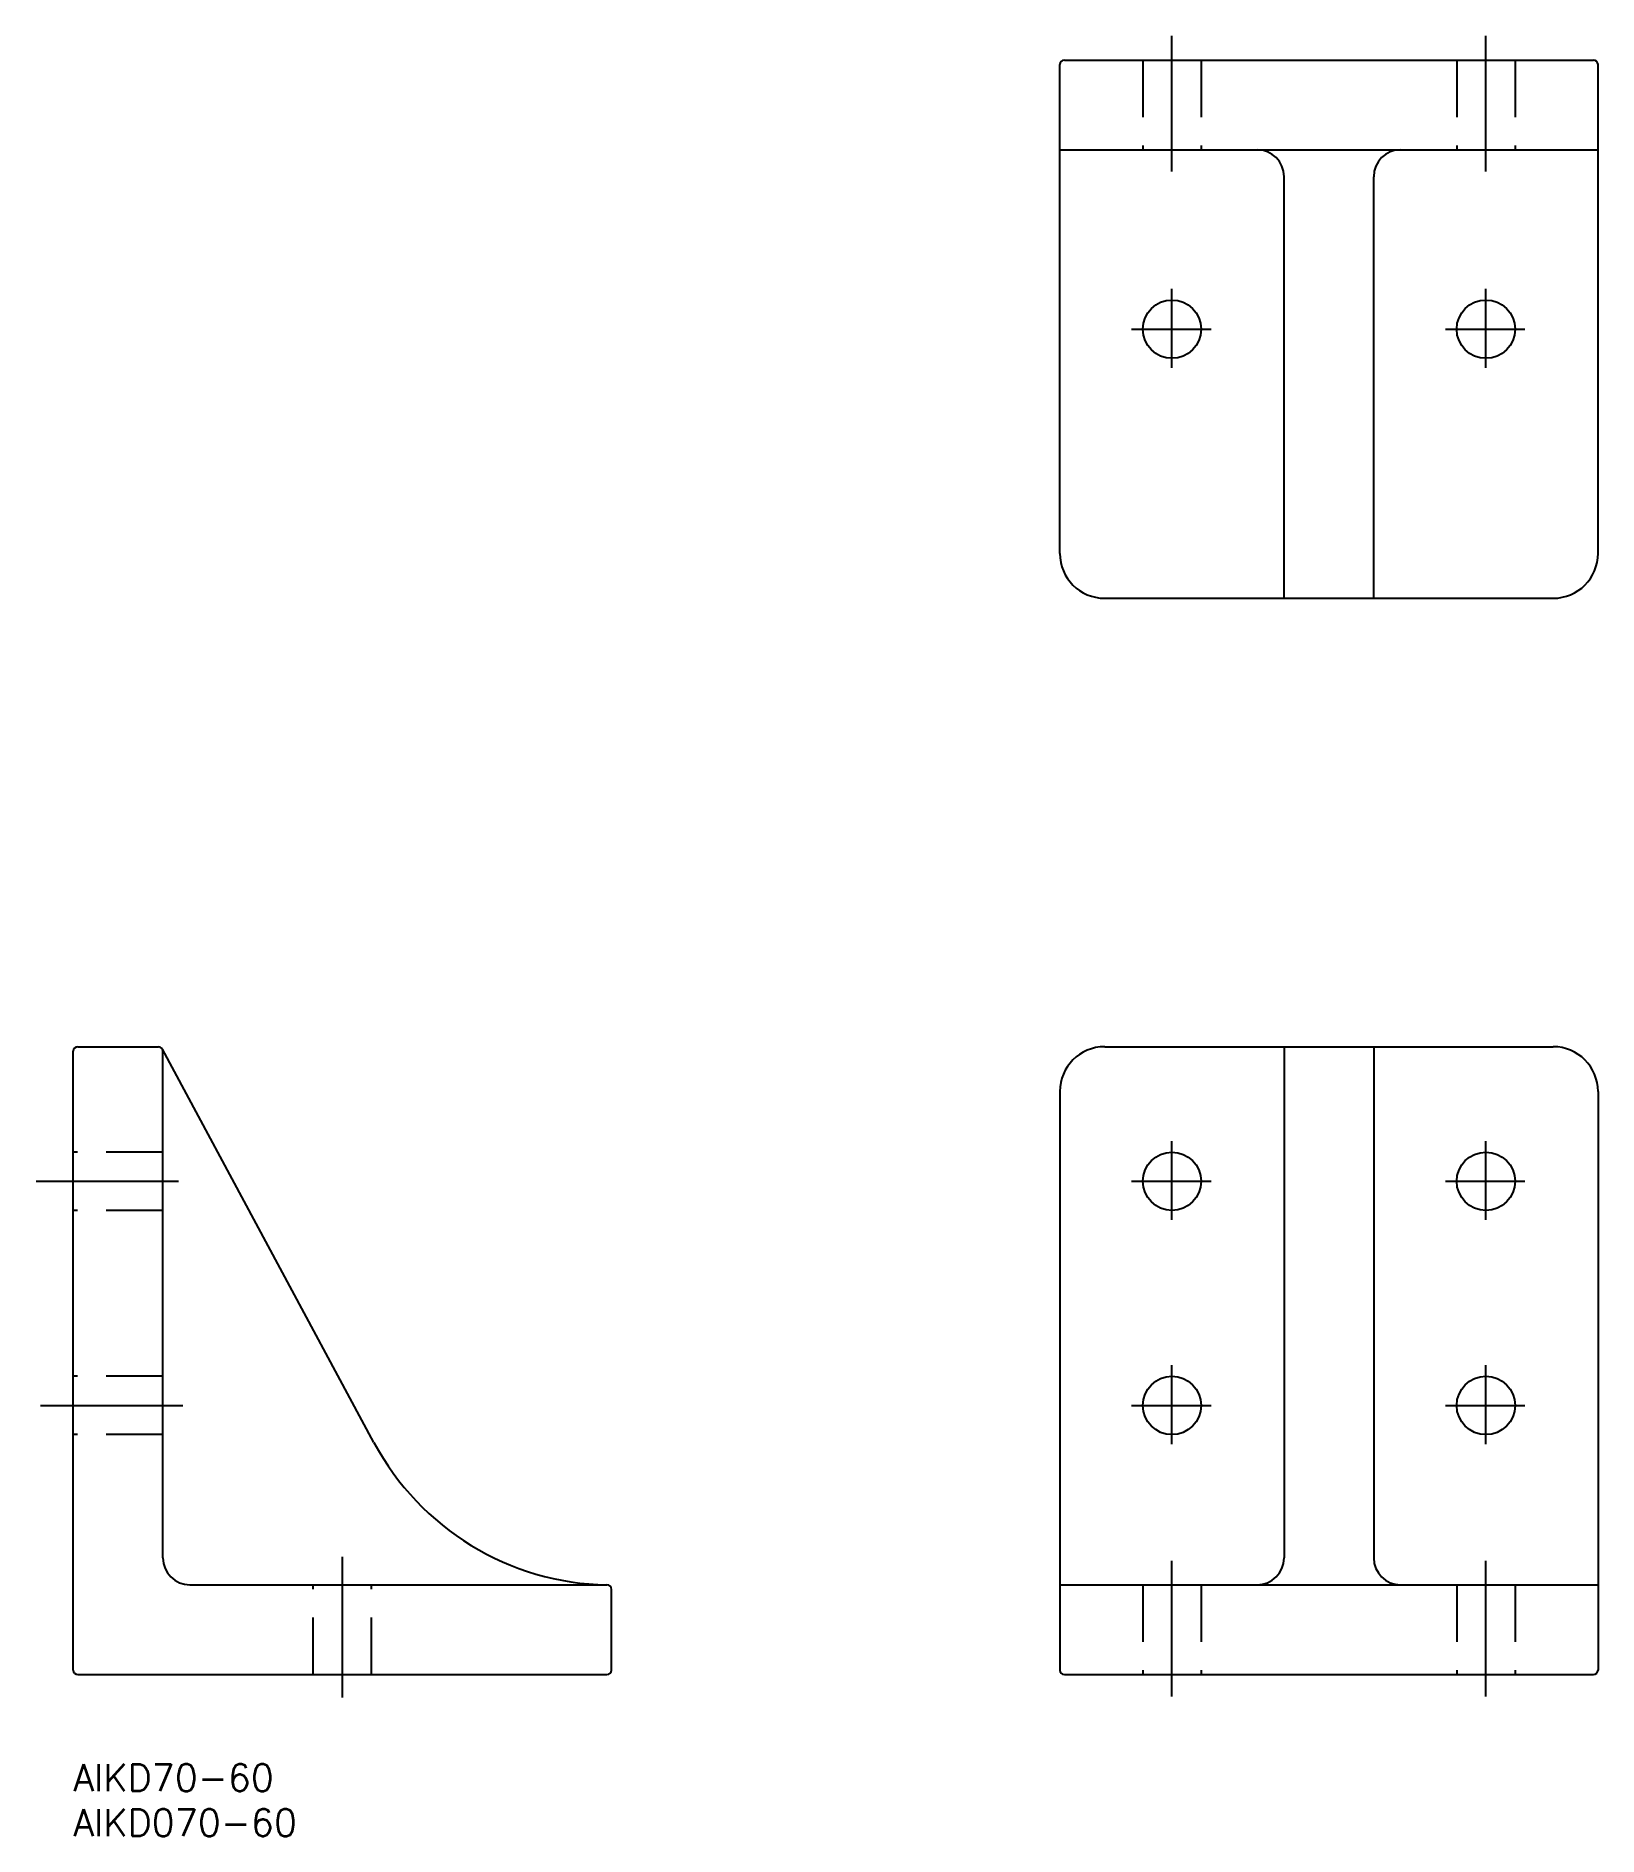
# Model space of a CAD drawing. Extents: x -4 to 170, y -8 to 193.
import ezdxf

# ---------------------------------------------------------------- set-up
doc = ezdxf.new("R2010")
doc.units = 0
doc.header["$LTSCALE"] = 0.5
doc.linetypes.add('CENTER', pattern=[50.8, 31.75, -6.35, 6.35, -6.35])
doc.linetypes.add('DASHED', pattern=[19.05, 12.7, -6.35])
for name, color, linetype in [('MSM_CENTER', 1, 'CENTER'), ('MSM_CONTINUOUS', 7, 'CONTINUOUS'), ('MSM_DASHED', 4, 'DASHED'), ('MSM_PART_NUMBER', 7, 'CONTINUOUS')]:
    doc.layers.add(name, color=color, linetype=linetype)
doc.styles.get("Standard").update_dxf_attribs({"font": 'txt.shx', "height": 3, "bigfont": 'bigfont.shx'})

# ---------------------------------------------------------------- blocks, each defined once
blk = doc.blocks.new('*U3')
at = {"layer": 'MSM_PART_NUMBER'}
blk.add_text('AIKD70-60', height=3, dxfattribs=at).set_placement((0, -3))
blk = doc.blocks.new('*U4')
at = {"layer": 'MSM_PART_NUMBER'}
blk.add_text('AIKD070-60', height=3, dxfattribs=at).set_placement((0, -8))

msp = doc.modelspace()

# ---------------------------------------------------------------- linework, layer by layer
at = {"layer": 'MSM_CENTER'}
for p, q in [((122.5, 177.56), (122.5, 192.69)), ((157.5, 177.56), (157.5, 192.69)), ((122.5, 155.7), (122.5, 164.48)), ((157.5, 155.7), (157.5, 164.48)), ((117.98, 160), (126.86, 160)), ((152.98, 160), (161.86, 160)), ((122.5, 60.7), (122.5, 69.48)), ((157.5, 60.7), (157.5, 69.48)), ((-4.15, 65), (13.97, 65)), ((117.98, 65), (126.86, 65)), ((152.98, 65), (161.86, 65)), ((122.5, 35.7), (122.5, 44.48)), ((157.5, 35.7), (157.5, 44.48)), ((-3.66, 40), (15.09, 40)), ((117.98, 40), (126.86, 40)), ((152.98, 40), (161.86, 40)), ((30, 7.45), (30, 23.13)), ((122.5, 7.56), (122.5, 22.69)), ((157.5, 7.56), (157.5, 22.69))]:
    msp.add_line(p, q, dxfattribs=at)
at = {"layer": 'MSM_CONTINUOUS'}
for p, q in [((110, 135), (110, 189.5)), ((110.5, 190), (169.5, 190)), ((170, 135), (170, 189.5)), ((110, 180), (170, 180)), ((135, 130), (135, 177)), ((145, 130), (145, 177)), ((115, 130), (165, 130)), ((0, 10.5), (0, 79.5)), ((0.5, 80), (9.5, 80)), ((33.53, 35.88), (9.94, 79.74)), ((10, 23), (10, 79.5)), ((115, 80), (165, 80)), ((135, 80), (135, 23)), ((145, 80), (145, 23)), ((110, 75), (110, 10.5)), ((170, 75), (170, 10.5)), ((13, 20), (59.5, 20)), ((60, 10.5), (60, 19.5)), ((110, 20), (170, 20)), ((0.5, 10), (59.5, 10)), ((110.5, 10), (169.5, 10))]:
    msp.add_line(p, q, dxfattribs=at)
for centre in [(122.5, 160), (157.5, 160), (122.5, 65), (157.5, 65), (122.5, 40), (157.5, 40)]:
    msp.add_circle(centre, 3.25, dxfattribs=at)
for centre, radius, start, end in [((110.5, 189.5), 0.5, 90, 180), ((169.5, 189.5), 0.5, 0, 90), ((132, 177), 3, 0, 90), ((148, 177), 3, 90, 180), ((115, 135), 5, 180, 270), ((165, 135), 5, 270, 0), ((0.5, 79.5), 0.5, 90, 180), ((9.5, 79.5), 0.5, 0, 90), ((115, 75), 5, 90, 180), ((165, 75), 5, 0, 90), ((60, 50), 30, 208.0702, 269.0763), ((13, 23), 3, 180, 270), ((132, 23), 3, 270, 0), ((148, 23), 3, 180, 270), ((59.5, 19.5), 0.5, 0, 90), ((0.5, 10.5), 0.5, 180, 270), ((59.5, 10.5), 0.5, 270, 0), ((110.5, 10.5), 0.5, 180, 270), ((169.5, 10.5), 0.5, 270, 0)]:
    msp.add_arc(centre, radius, start, end, dxfattribs=at)
at = {"layer": 'MSM_DASHED'}
for p, q in [((119.25, 190), (119.25, 180)), ((125.75, 190), (125.75, 180)), ((154.25, 190), (154.25, 180)), ((160.75, 190), (160.75, 180)), ((10, 68.25), (0, 68.25)), ((10, 61.75), (0, 61.75)), ((10, 43.25), (0, 43.25)), ((10, 36.75), (0, 36.75)), ((26.75, 10), (26.75, 20)), ((33.25, 10), (33.25, 20)), ((119.25, 20), (119.25, 10)), ((125.75, 20), (125.75, 10)), ((154.25, 20), (154.25, 10)), ((160.75, 20), (160.75, 10))]:
    msp.add_line(p, q, dxfattribs=at)

# ---------------------------------------------------------------- block references
at = {"layer": 'MSM_CONTINUOUS'}
for name in ['*U3', '*U4']:
    msp.add_blockref(name, (0, 0), dxfattribs=at)

doc.saveas('drawing.dxf')
